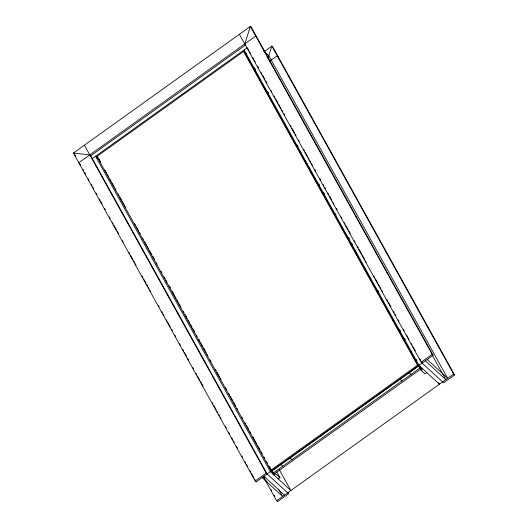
<?xml version="1.0" encoding="UTF-8"?>
<svg xmlns="http://www.w3.org/2000/svg" width="528" height="528" viewBox="0 0 528 528"><rect width="100%" height="100%" fill="white"/><g stroke="black" fill="none" stroke-linecap="round" stroke-linejoin="round"><path stroke-width="0.79" d="M267.92 58.337L271.841 46.121L272.818 47.018L454.582 374.933L443.579 382.807L421.146 362.195L239.382 34.274M78.784 162.749L255.75 36.082L256.72 36.973M90.229 156.149L245.718 44.847L244.748 43.956L250.384 26.4L251.354 27.298L433.125 355.212L256.159 481.879L255.182 480.982L73.418 153.067L250.384 26.4L432.148 354.314L433.125 355.212M92.321 158.591L247.282 47.672M419.285 365.059L421.285 368.669L274.58 473.675L270.838 470.243L96.895 156.44L243.606 51.434L246.371 53.975M264.079 51.685L271.841 46.121L453.611 374.035L454.582 374.933M267.452 56.588L268.792 55.631L447.652 378.305L427.165 359.476M269.445 61.36L277.207 55.803L278.183 56.694M255.182 480.982L266.185 473.108L288.618 493.726L277.616 501.6L276.646 500.702L263.076 476.223M421.146 362.195L432.148 354.314M270.838 470.243L417.549 365.231L421.285 368.669M271.814 471.134L418.519 366.128L244.576 52.325M273.603 472.784L420.314 367.772L244.075 49.969M420.11 368.623L420.908 370.069L422.651 368.821M278.203 478.909L279.946 477.662L276.751 471.9M426.749 372.583L425.007 373.831L420.908 370.069M276.646 500.702L453.611 374.035M263.967 51.203L268.792 55.631M253.519 68.462L255.314 70.112M299.581 151.549L301.369 153.199M308.524 167.686L310.312 169.33M354.578 250.774L356.367 252.417M363.521 266.904L365.31 268.554M425.33 360.789L445.817 379.619L432.247 355.133M409.576 349.991L411.371 351.641M418.909 365.383L439.395 384.212L438.603 382.774M409.352 372.689L411.14 374.339M400.184 379.256L401.973 380.899M96.895 156.44L97.871 157.337M99.752 160.169L95.535 156.295L270.369 471.702L290.855 490.532L279.279 469.649M74.389 153.965L73.418 153.067L89.786 154.869L90.757 155.767L267.161 474.005M290.149 458.014L291.944 459.657M280.982 464.574L282.77 466.224M279.946 477.662L275.847 473.893L274.105 475.141L270.917 469.379M263.947 476.302L284.44 495.125M262.119 477.609L282.605 496.439L278.612 489.238M247.685 48.391L248.483 49.837M249.282 51.275L250.51 53.493M252.905 57.809L253.704 59.248M254.47 60.634L255.295 62.132M257.664 66.396L258.489 67.888M260.858 72.158L261.683 73.649M262.456 75.035L264.845 79.358M265.643 80.797L266.871 83.008M270.864 90.209L271.663 91.648M274.025 95.924L274.85 97.409M275.623 98.802L278.045 103.171M278.817 104.564L280.045 106.768M280.414 107.441L281.213 108.887M282.011 110.326L282.81 111.764M284.031 113.969L284.83 115.408M290.393 125.446L291.218 126.931M292.017 128.37L294.406 132.686M295.185 134.086L296.003 135.571M298.379 139.847L299.178 141.286M303.567 149.213L304.385 150.691M305.184 152.13L307.58 156.446M308.359 157.852L309.177 159.331M309.976 160.769L310.774 162.208M311.553 163.614L312.371 165.086M314.741 169.376L315.539 170.815M319.935 178.735L320.747 180.206M323.143 184.529L323.941 185.968M324.72 187.374L325.538 188.846M327.914 193.136L328.733 194.608M329.512 196.02L331.907 200.336M333.109 202.501L333.92 203.966M336.316 208.289L337.115 209.728M341.101 216.929L341.9 218.368M344.282 222.664L345.094 224.129M345.88 225.542L348.275 229.865M349.074 231.304L350.282 233.488M354.275 240.689L355.073 242.128M357.456 246.424L358.268 247.889M359.053 249.308L361.456 253.645M362.248 255.07L364.65 259.406M365.435 260.832L366.234 262.271M373.824 275.953L374.629 277.405M375.415 278.83L377.824 283.166M378.609 284.592L379.414 286.044M380.206 287.476L381.011 288.928M381.803 290.354L382.602 291.793M386.991 299.713L387.796 301.165M388.588 302.597L390.991 306.926M393.38 311.236L394.185 312.688M394.977 314.12L395.782 315.566M398.171 319.882L398.97 321.328M403.359 329.241L404.164 330.686M406.553 335.003L407.352 336.448M408.151 337.88L408.949 339.326M411.345 343.642L412.144 345.088M412.942 346.526L415.338 350.849M419.727 358.763L420.526 360.208M421.324 361.647L422.123 363.086M254.542 67.855L255.341 69.3M267.736 91.661L268.534 93.1M297.33 145.042L298.129 146.487M318.919 183.995L319.717 185.44M323.717 192.654L324.515 194.093M335.313 213.576L336.112 215.015M348.513 237.376L349.312 238.821M351.707 243.151L352.506 244.589M378.101 290.763L378.899 292.202M399.696 329.716L400.495 331.155M404.494 338.369L405.293 339.814M416.09 359.291L416.889 360.736M243.606 51.434L417.549 365.231M287.819 492.287L288.618 493.726M99.271 159.727L100.069 161.172M153.16 256.945L153.958 258.383M169.528 286.473L170.326 287.912M172.715 292.228L173.514 293.674M185.889 315.995L186.688 317.434M199.063 339.761L199.861 341.2M203.854 348.401L204.653 349.84M252.952 436.973L253.75 438.418M269.32 466.501L270.118 467.94M98.261 158.037L100.591 162.248M104.867 169.963L106.425 172.768M107.21 174.187L108.002 175.619M108.266 176.095L109.065 177.533M109.864 178.979L111.177 181.348M111.976 182.78L114.358 187.077M115.15 188.516L115.942 189.948M118.265 194.126L119.123 195.677M119.863 197.01L122.298 201.406M123.064 202.785L124.285 204.989M124.661 205.669L125.459 207.115M134.607 223.608L135.458 225.146M136.257 226.591L138.659 230.921M139.458 232.36L140.257 233.805M142.547 237.937L143.339 239.369M144.652 241.738L145.451 243.184M145.721 243.665L146.52 245.098M147.312 246.53L148.652 248.952M149.45 250.397L151.853 254.72M152.651 256.166L154.427 259.367M156.248 262.66L157.047 264.099M161.047 271.313L161.845 272.758M164.195 276.989L165.046 278.527M165.845 279.972L167.046 282.137M168.96 285.589L170.247 287.905M172.135 291.317L173.441 293.68M173.725 294.182L176.108 298.478M176.9 299.911L178.246 302.333M179.045 303.778L180.873 307.072M183.256 311.375L184.048 312.807M184.84 314.239L187.222 318.536M188.014 319.968L188.813 321.4M189.037 321.809L189.836 323.255M190.641 324.694L191.987 327.129M192.779 328.561L194.641 331.907M196.357 335.009L197.149 336.442M199.036 339.847L199.835 341.286M200.633 342.731L203.036 347.061M203.834 348.5L205.088 350.77M205.432 351.391L206.237 352.829M207.035 354.275L207.834 355.714M210.203 359.99L210.982 361.39M215.431 369.422L216.229 370.867M217.028 372.306L219.43 376.636M220.229 378.081L221.027 379.52M225.43 387.46L226.736 389.822M228.624 393.228L229.423 394.673M230.228 396.112L232.624 400.442M233.422 401.887L235.825 406.21M237.059 408.448L237.857 409.88M241.824 417.034L242.623 418.473M244.999 422.77L245.817 424.248M246.589 425.634L249.018 430.016M249.764 431.363L251.018 433.627M252.945 437.098L254.219 439.395M254.529 439.963L256.912 444.259M257.71 445.691L260.086 449.988M260.885 451.42L262.218 453.823M264.033 457.109L264.812 458.509M266.614 461.756L267.412 463.201M269.089 466.224L270.646 469.029M84.421 145.193L266.185 473.108M264.046 477.121L264.845 478.559M265.643 479.998L266.838 482.163M270.831 489.357L271.63 490.802M274.025 495.119L274.824 496.558M74.771 154.651L75.92 156.73M79.754 163.64L80.553 165.079M82.949 169.402L83.747 170.841M84.546 172.28L85.741 174.445M88.136 178.761L88.935 180.2M91.331 184.523L92.129 185.962M92.928 187.4L93.727 188.839M96.116 193.162L96.914 194.601M99.31 198.924L100.109 200.363M100.907 201.802L102.102 203.96M104.498 208.283L105.296 209.722M109.289 216.922L110.088 218.361M112.484 222.684L113.282 224.123M114.074 225.562L116.47 229.878M117.269 231.323L118.47 233.482M122.456 240.682L123.255 242.121M128.845 252.199L129.644 253.638M130.442 255.083L132.838 259.4M133.63 260.839L134.429 262.284M135.227 263.723L136.026 265.162M142.012 275.959L142.811 277.398M143.609 278.843L146.005 283.16M146.804 284.599L147.602 286.037M148.401 287.483L149.2 288.922M149.998 290.36L150.797 291.799M158.38 305.481L159.179 306.92M161.568 311.243L162.367 312.682M163.165 314.12L163.964 315.559M166.36 319.882L167.158 321.321M167.957 322.76L170.353 327.083M171.547 329.241L172.346 330.68M174.742 335.003L175.54 336.442M179.527 343.642L180.325 345.081M182.721 349.397L183.52 350.843M184.318 352.282L186.714 356.598M187.909 358.756L188.707 360.202M192.7 367.402L193.499 368.841M195.895 373.157L196.693 374.596M197.492 376.042L199.881 380.358M200.68 381.797L203.075 386.12M212.256 402.679L213.055 404.118M213.853 405.557L216.249 409.88M217.048 411.319L217.846 412.757M218.638 414.196L219.437 415.642M220.235 417.08L221.034 418.519M225.423 426.439L226.222 427.878M228.617 432.201L229.416 433.64M231.812 437.956L232.61 439.402M233.409 440.84L234.208 442.279M236.603 446.596L237.395 448.041M241.791 455.961L242.59 457.4M244.979 461.716L245.777 463.155M246.576 464.6L247.375 466.039M249.77 470.356L250.569 471.801M251.368 473.24L253.763 477.556M254.562 478.995L256.159 481.879"/></g></svg>
